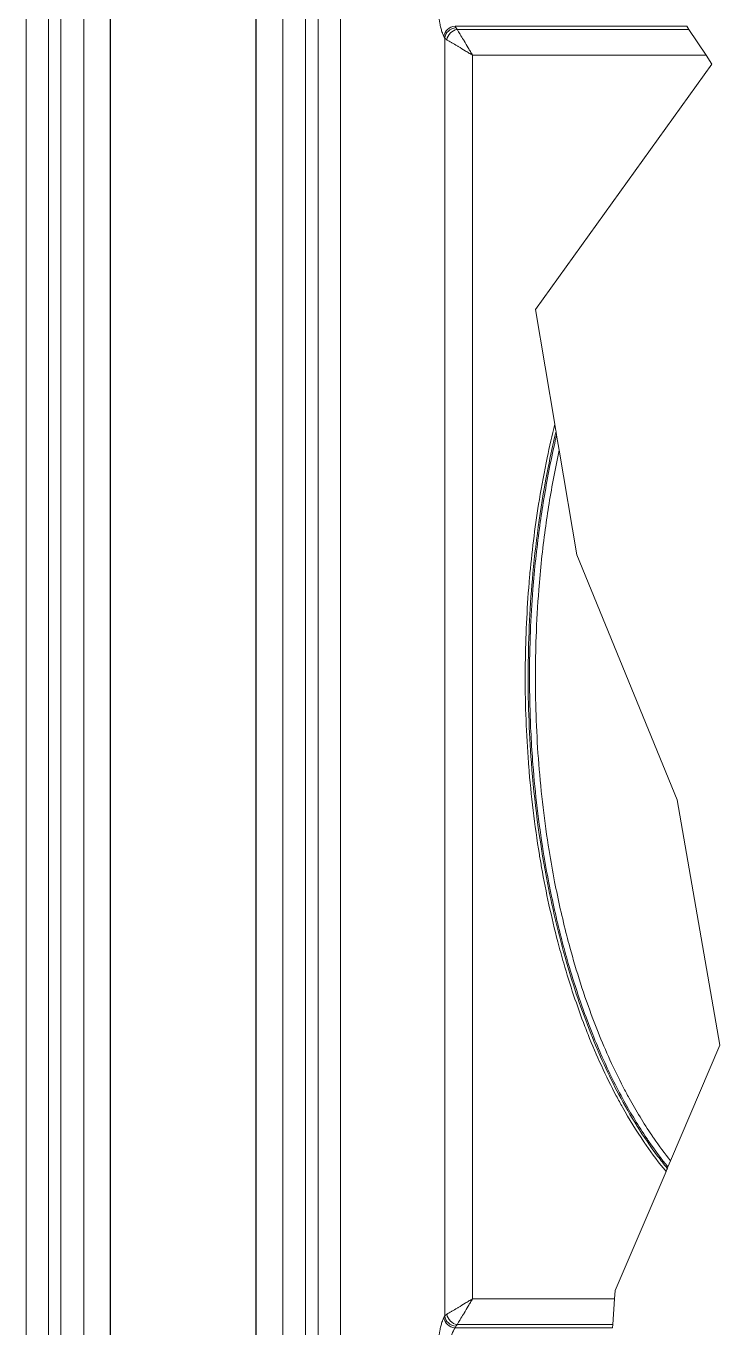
# Model space of a CAD drawing. Header units: millimetres. Extents: x 0 to 1486, y 0 to 1051.
# Drawn here: x 1262.82 to 1285.4, y 898.84 to 941.22 of the extents above; entities that cross this region are included whole.
import ezdxf

# ---------------------------------------------------------------- set-up
doc = ezdxf.new("R2010")
doc.units = ezdxf.units.MM
doc.header["$LTSCALE"] = 1.25
for name, color, linetype, lineweight, true_color in [('Bruchlinien(DIN)', 7, 'Continuous', 9, 0x262659), ('Sichtbare Kanten(DIN)', 7, 'Continuous', 25, 0x262659), ('Sichtbare tangentiale Kanten(DIN)', 7, 'Continuous', 15, 0x1a1a3e)]:
    doc.layers.add(name, color=color, linetype=linetype, lineweight=lineweight, true_color=true_color)

msp = doc.modelspace()

# ---------------------------------------------------------------- linework, layer by layer
at = {"layer": 'Bruchlinien(DIN)'}
for p, q in [((1284.323, 941.216), (1284.394, 941.109)), ((1284.394, 941.109), (1284.95, 940.267)), ((1285.141, 939.978), (1279.398, 931.993)), ((1284.95, 940.267), (1285.141, 939.978)), ((1279.398, 931.993), (1280.026, 928.257)), ((1280.085, 927.903), (1280.169, 927.406)), ((1280.169, 927.406), (1280.74, 924.008)), ((1280.74, 924.008), (1284.005, 916.024)), ((1284.005, 916.024), (1285.402, 908.039)), ((1285.402, 908.039), (1283.794, 904.277)), ((1283.794, 904.277), (1283.708, 904.078)), ((1283.646, 903.931), (1281.988, 900.054)), ((1281.969, 899.787), (1281.91, 898.945)), ((1281.988, 900.054), (1281.969, 899.787)), ((1281.91, 898.945), (1281.902, 898.837))]:
    msp.add_line(p, q, dxfattribs=at)
for points, knots in [([(1280.026, 928.257), (1280.033, 928.214), (1280.041, 928.169), (1280.055, 928.083), (1280.061, 928.047), (1280.066, 928.018)], [-0.01541176, -0.01541176, -0.01541176, -0.01541176, -0.00769871, -0.00769871, 0, 0, 0, 0]), ([(1280.066, 928.018), (1280.069, 927.999), (1280.072, 927.98), (1280.079, 927.942), (1280.082, 927.923), (1280.085, 927.903)], [-0.0101831, -0.0101831, -0.0101831, -0.0101831, -0.00510632, -0.00510632, 0, 0, 0, 0]), ([(1283.688, 904.031), (1283.686, 904.025), (1283.683, 904.018), (1283.676, 904.003), (1283.673, 903.995), (1283.662, 903.969), (1283.654, 903.95), (1283.646, 903.931)], [-0.009588704, -0.009588704, -0.009588704, -0.009588704, -0.007259185, -0.007259185, -0.004873444, -0.004873444, -0.000000655, -0.000000655, -0.000000655, -0.000000655]), ([(1283.708, 904.078), (1283.705, 904.07), (1283.702, 904.062), (1283.695, 904.046), (1283.692, 904.039), (1283.688, 904.031)], [-0.005901589, -0.005901589, -0.005901589, -0.005901589, -0.002950423, -0.002950423, -0.000002322, -0.000002322, -0.000002322, -0.000002322])]:
    msp.add_open_spline(points, degree=3, knots=knots, dxfattribs=at)
at = {"layer": 'Sichtbare Kanten(DIN)'}
for p, q in [((1265.559, 990.729), (1265.559, 849.324)), ((1270.309, 849.324), (1270.309, 990.729))]:
    msp.add_line(p, q, dxfattribs=at)
at = {"layer": 'Sichtbare tangentiale Kanten(DIN)'}
for p, q in [((1263.953, 850.191), (1263.953, 989.862)), ((1264.692, 850.191), (1264.692, 989.862)), ((1271.176, 850.191), (1271.176, 989.862)), ((1271.915, 850.191), (1271.915, 989.862)), ((1262.816, 898.499), (1262.816, 941.555)), ((1263.544, 898.499), (1263.544, 941.555)), ((1272.324, 898.499), (1272.324, 941.555)), ((1273.052, 898.499), (1273.052, 941.555)), ((1276.442, 940.827), (1276.415, 940.88)), ((1276.442, 899.227), (1276.442, 940.827)), ((1276.779, 941.216), (1284.323, 941.216)), ((1276.806, 941.163), (1276.779, 941.216)), ((1276.846, 941.109), (1284.394, 941.109)), ((1277.352, 940.267), (1284.95, 940.267)), ((1277.352, 899.787), (1277.352, 940.267)), ((1277.352, 899.787), (1281.969, 899.787)), ((1276.442, 899.227), (1276.415, 899.174)), ((1276.806, 898.89), (1276.779, 898.837)), ((1276.846, 898.945), (1281.91, 898.945)), ((1276.779, 898.837), (1281.902, 898.837))]:
    msp.add_line(p, q, dxfattribs=at)
for centre, major_axis, ratio, start_param, end_param in [((1276.779, 940.88), (0.334, 0.17), 0.876427, 1.151008, 2.615224), ((1276.806, 940.827), (-0.334, -0.17), 0.876427, 4.292601, 5.756816), ((1277.419, 940.892), (-1.004, 0), 0.281851, 0.234549, 0.438861), ((1276.846, 940.772), (-0.265, -0.265), 0.822157, 4.024283, 5.400495), ((1277.463, 941.228), (-0.673, 0), 0.439726, 0.219686, 0.413587), ((1276.779, 899.174), (0.334, -0.17), 0.876427, 3.667962, 5.132177), ((1277.419, 899.161), (-1.004, 0), 0.281851, 5.844325, 6.048636), ((1276.806, 899.227), (0.334, -0.17), 0.876427, 3.667962, 5.132177), ((1276.846, 899.281), (-0.265, 0.265), 0.822157, 0.88269, 2.258902), ((1277.463, 898.826), (-0.673, 0), 0.439726, 5.869599, 6.063499), ((1276.943, 897.827), (0, 1.125), 0.332438, 0.455273, 1.114572)]:
    msp.add_ellipse(centre, major_axis=major_axis, ratio=ratio, start_param=start_param, end_param=end_param, dxfattribs=at)
for points, knots in [([(1276.245, 941.555), (1276.249, 941.525), (1276.253, 941.496), (1276.257, 941.467), (1276.261, 941.439), (1276.266, 941.411), (1276.27, 941.384), (1276.272, 941.375), (1276.273, 941.365), (1276.275, 941.355), (1276.278, 941.338), (1276.281, 941.322), (1276.284, 941.306), (1276.289, 941.28), (1276.294, 941.255), (1276.3, 941.231), (1276.305, 941.207), (1276.311, 941.183), (1276.317, 941.16), (1276.322, 941.137), (1276.328, 941.115), (1276.334, 941.094), (1276.34, 941.073), (1276.347, 941.052), (1276.353, 941.033), (1276.356, 941.024), (1276.359, 941.015), (1276.362, 941.006), (1276.366, 940.996), (1276.369, 940.986), (1276.373, 940.976), (1276.38, 940.958), (1276.387, 940.941), (1276.394, 940.925), (1276.401, 940.909), (1276.408, 940.894), (1276.415, 940.88)], [-7.0667013, -7.0667013, -7.0667013, -7.0667013, -6.9851631, -6.9851631, -6.9851631, -6.9063529, -6.9063529, -6.9063529, -6.8774267, -6.8774267, -6.8774267, -6.8275427, -6.8275427, -6.8275427, -6.7487325, -6.7487325, -6.7487325, -6.6699223, -6.6699223, -6.6699223, -6.5911121, -6.5911121, -6.5911121, -6.5123019, -6.5123019, -6.5123019, -6.4763893, -6.4763893, -6.4763893, -6.4334917, -6.4334917, -6.4334917, -6.3546815, -6.3546815, -6.3546815, -6.2758713, -6.2758713, -6.2758713, -6.2758713]), ([(1276.846, 941.109), (1276.853, 941.098), (1276.86, 941.086), (1276.868, 941.073), (1276.876, 941.06), (1276.884, 941.047), (1276.892, 941.033), (1276.906, 941.009), (1276.921, 940.984), (1276.937, 940.958), (1276.94, 940.952), (1276.943, 940.947), (1276.946, 940.942), (1276.979, 940.888), (1277.014, 940.83), (1277.05, 940.77), (1277.057, 940.758), (1277.065, 940.745), (1277.072, 940.733), (1277.116, 940.66), (1277.162, 940.583), (1277.209, 940.504), (1277.233, 940.465), (1277.256, 940.426), (1277.28, 940.386), (1277.292, 940.366), (1277.304, 940.347), (1277.316, 940.327), (1277.328, 940.307), (1277.34, 940.287), (1277.352, 940.267)], [0, 0, 0, 0, 0.0583903, 0.0583903, 0.0583903, 0.1166231, 0.1166231, 0.1166231, 0.2137311, 0.2137311, 0.2137311, 0.233069, 0.233069, 0.233069, 0.4274621, 0.4274621, 0.4274621, 0.4661163, 0.4661163, 0.4661163, 0.6989275, 0.6989275, 0.6989275, 0.8156207, 0.8156207, 0.8156207, 0.8739806, 0.8739806, 0.8739806, 0.9322842, 0.9322842, 0.9322842, 0.9322842]), ([(1276.51, 940.772), (1276.521, 940.765), (1276.533, 940.758), (1276.546, 940.751), (1276.559, 940.743), (1276.572, 940.735), (1276.586, 940.726), (1276.61, 940.712), (1276.635, 940.697), (1276.661, 940.682), (1276.666, 940.679), (1276.671, 940.675), (1276.677, 940.672), (1276.73, 940.64), (1276.788, 940.605), (1276.849, 940.569), (1276.861, 940.561), (1276.873, 940.554), (1276.885, 940.547), (1276.959, 940.502), (1277.036, 940.456), (1277.114, 940.409), (1277.153, 940.386), (1277.193, 940.362), (1277.232, 940.338), (1277.252, 940.327), (1277.272, 940.315), (1277.292, 940.303), (1277.312, 940.291), (1277.332, 940.279), (1277.352, 940.267)], [0, 0, 0, 0, 0.0583903, 0.0583903, 0.0583903, 0.1166231, 0.1166231, 0.1166231, 0.2137311, 0.2137311, 0.2137311, 0.233069, 0.233069, 0.233069, 0.4274621, 0.4274621, 0.4274621, 0.4661163, 0.4661163, 0.4661163, 0.6989275, 0.6989275, 0.6989275, 0.8156207, 0.8156207, 0.8156207, 0.8739806, 0.8739806, 0.8739806, 0.9322842, 0.9322842, 0.9322842, 0.9322842]), ([(1283.646, 903.931), (1283.418, 904.208), (1283.203, 904.496), (1282.999, 904.791), (1282.974, 904.826), (1282.949, 904.863), (1282.924, 904.899), (1282.677, 905.263), (1282.447, 905.638), (1282.231, 906.021), (1282.162, 906.144), (1282.094, 906.268), (1282.027, 906.393), (1281.684, 907.04), (1281.381, 907.708), (1281.11, 908.389), (1281.075, 908.475), (1281.041, 908.562), (1281.008, 908.649), (1280.747, 909.327), (1280.518, 910.016), (1280.316, 910.714), (1280.249, 910.945), (1280.185, 911.178), (1280.124, 911.411), (1279.915, 912.21), (1279.74, 913.018), (1279.596, 913.831), (1279.572, 913.971), (1279.548, 914.11), (1279.525, 914.249), (1279.369, 915.204), (1279.254, 916.165), (1279.177, 917.129), (1279.175, 917.164), (1279.172, 917.2), (1279.169, 917.236), (1279.098, 918.164), (1279.063, 919.096), (1279.063, 920.027), (1279.063, 920.116), (1279.064, 920.205), (1279.064, 920.293), (1279.071, 921.172), (1279.108, 922.05), (1279.177, 922.926), (1279.19, 923.089), (1279.204, 923.251), (1279.219, 923.414), (1279.294, 924.214), (1279.395, 925.012), (1279.525, 925.806), (1279.6, 926.26), (1279.684, 926.712), (1279.777, 927.163), (1279.854, 927.529), (1279.936, 927.894), (1280.026, 928.257)], [42.081416, 42.081416, 42.081416, 42.081416, 42.942132, 42.942132, 42.942132, 43.047049, 43.047049, 43.047049, 44.102719, 44.102719, 44.102719, 44.442228, 44.442228, 44.442228, 46.200033, 46.200033, 46.200033, 46.423921, 46.423921, 46.423921, 48.166433, 48.166433, 48.166433, 48.745108, 48.745108, 48.745108, 50.727283, 50.727283, 50.727283, 51.066318, 51.066318, 51.066318, 53.387519, 53.387519, 53.387519, 53.473034, 53.473034, 53.473034, 55.708716, 55.708716, 55.708716, 55.921312, 55.921312, 55.921312, 58.029915, 58.029915, 58.029915, 58.421576, 58.421576, 58.421576, 60.351166, 60.351166, 60.351166, 61.455449, 61.455449, 61.455449, 62.353139, 62.353139, 62.353139, 62.353139]), ([(1283.688, 904.031), (1283.581, 904.163), (1283.233, 904.608), (1282.692, 905.403), (1281.934, 906.72), (1281.131, 908.49), (1280.331, 910.853), (1279.642, 913.798), (1279.229, 917.01), (1279.117, 920.325), (1279.277, 923.539), (1279.642, 926.104), (1279.973, 927.628), (1280.066, 928.018)], [42.121565, 42.121565, 42.121565, 42.121565, 42.532728, 43.487478, 44.442228, 46.200033, 48.166433, 50.445565, 53.473034, 55.947305, 58.421576, 61.208417, 62.174412, 62.174412, 62.174412, 62.174412]), ([(1283.708, 904.078), (1283.49, 904.346), (1283.284, 904.624), (1283.089, 904.908), (1283.067, 904.939), (1283.045, 904.971), (1283.024, 905.002), (1282.887, 905.205), (1282.756, 905.41), (1282.629, 905.619), (1282.507, 905.819), (1282.39, 906.022), (1282.277, 906.228), (1282.149, 906.46), (1282.026, 906.696), (1281.909, 906.933), (1281.673, 907.411), (1281.457, 907.899), (1281.259, 908.393), (1281.201, 908.538), (1281.144, 908.684), (1281.089, 908.83), (1280.841, 909.487), (1280.623, 910.153), (1280.43, 910.827), (1280.361, 911.068), (1280.295, 911.311), (1280.232, 911.554), (1280.081, 912.141), (1279.949, 912.732), (1279.833, 913.326), (1279.767, 913.666), (1279.707, 914.006), (1279.652, 914.348), (1279.5, 915.287), (1279.388, 916.232), (1279.314, 917.179), (1279.289, 917.499), (1279.269, 917.82), (1279.252, 918.141), (1279.22, 918.769), (1279.204, 919.398), (1279.204, 920.027), (1279.204, 920.52), (1279.214, 921.012), (1279.233, 921.504), (1279.252, 921.962), (1279.279, 922.419), (1279.314, 922.876), (1279.366, 923.537), (1279.436, 924.198), (1279.525, 924.856), (1279.564, 925.14), (1279.606, 925.424), (1279.652, 925.707), (1279.751, 926.32), (1279.867, 926.93), (1280.002, 927.537), (1280.029, 927.659), (1280.057, 927.781), (1280.085, 927.903)], [41.06955, 41.06955, 41.06955, 41.06955, 41.886498, 41.886498, 41.886498, 41.976802, 41.976802, 41.976802, 42.555048, 42.555048, 42.555048, 43.111289, 43.111289, 43.111289, 43.74126, 43.74126, 43.74126, 45.007841, 45.007841, 45.007841, 45.380295, 45.380295, 45.380295, 47.050279, 47.050279, 47.050279, 47.649332, 47.649332, 47.649332, 49.092716, 49.092716, 49.092716, 49.918292, 49.918292, 49.918292, 52.18734, 52.18734, 52.18734, 52.954306, 52.954306, 52.954306, 54.456398, 54.456398, 54.456398, 55.632024, 55.632024, 55.632024, 56.72542, 56.72542, 56.72542, 58.309742, 58.309742, 58.309742, 58.994445, 58.994445, 58.994445, 60.475949, 60.475949, 60.475949, 60.774737, 60.774737, 60.774737, 60.774737]), ([(1283.794, 904.277), (1283.602, 904.517), (1283.42, 904.764), (1283.246, 905.016), (1283.225, 905.047), (1283.204, 905.078), (1283.183, 905.11), (1282.918, 905.501), (1282.673, 905.906), (1282.445, 906.32), (1282.379, 906.439), (1282.315, 906.559), (1282.252, 906.68), (1281.95, 907.26), (1281.68, 907.857), (1281.437, 908.464), (1281.379, 908.608), (1281.323, 908.753), (1281.268, 908.898), (1280.979, 909.664), (1280.73, 910.444), (1280.515, 911.234), (1280.482, 911.356), (1280.449, 911.479), (1280.418, 911.603), (1280.268, 912.185), (1280.136, 912.772), (1280.021, 913.362), (1279.956, 913.7), (1279.895, 914.039), (1279.841, 914.378), (1279.69, 915.312), (1279.579, 916.251), (1279.505, 917.194), (1279.432, 918.137), (1279.395, 919.082), (1279.395, 920.027), (1279.395, 920.462), (1279.403, 920.897), (1279.419, 921.331), (1279.437, 921.842), (1279.466, 922.352), (1279.505, 922.861), (1279.557, 923.519), (1279.626, 924.176), (1279.715, 924.83), (1279.753, 925.113), (1279.795, 925.395), (1279.841, 925.676), (1279.934, 926.256), (1280.043, 926.833), (1280.169, 927.406)], [41.150317, 41.150317, 41.150317, 41.150317, 41.886498, 41.886498, 41.886498, 41.976801, 41.976801, 41.976801, 43.111293, 43.111293, 43.111293, 43.438274, 43.438274, 43.438274, 45.007841, 45.007841, 45.007841, 45.380294, 45.380294, 45.380294, 47.344178, 47.344178, 47.344178, 47.649338, 47.649338, 47.649338, 49.092716, 49.092716, 49.092716, 49.918319, 49.918319, 49.918319, 52.187343, 52.187343, 52.187343, 54.456392, 54.456392, 54.456392, 55.49965, 55.49965, 55.49965, 56.725435, 56.725435, 56.725435, 58.309742, 58.309742, 58.309742, 58.994439, 58.994439, 58.994439, 60.40293, 60.40293, 60.40293, 60.40293]), ([(1276.51, 899.281), (1276.521, 899.288), (1276.533, 899.295), (1276.546, 899.303), (1276.559, 899.311), (1276.572, 899.319), (1276.586, 899.327), (1276.61, 899.341), (1276.635, 899.356), (1276.661, 899.372), (1276.666, 899.375), (1276.671, 899.378), (1276.677, 899.381), (1276.73, 899.414), (1276.788, 899.449), (1276.849, 899.485), (1276.861, 899.492), (1276.873, 899.5), (1276.885, 899.507), (1276.959, 899.551), (1277.036, 899.597), (1277.114, 899.644), (1277.153, 899.668), (1277.193, 899.691), (1277.232, 899.715), (1277.252, 899.727), (1277.272, 899.739), (1277.292, 899.751), (1277.312, 899.763), (1277.332, 899.775), (1277.352, 899.787)], [0, 0, 0, 0, 0.0583903, 0.0583903, 0.0583903, 0.1166231, 0.1166231, 0.1166231, 0.2137311, 0.2137311, 0.2137311, 0.233069, 0.233069, 0.233069, 0.4274621, 0.4274621, 0.4274621, 0.4661163, 0.4661163, 0.4661163, 0.6989275, 0.6989275, 0.6989275, 0.8156207, 0.8156207, 0.8156207, 0.8739806, 0.8739806, 0.8739806, 0.9322842, 0.9322842, 0.9322842, 0.9322842]), ([(1276.846, 898.945), (1276.853, 898.956), (1276.86, 898.968), (1276.868, 898.981), (1276.876, 898.994), (1276.884, 899.007), (1276.892, 899.021), (1276.906, 899.045), (1276.921, 899.07), (1276.937, 899.096), (1276.94, 899.101), (1276.943, 899.106), (1276.946, 899.112), (1276.979, 899.165), (1277.014, 899.223), (1277.05, 899.284), (1277.057, 899.296), (1277.065, 899.308), (1277.072, 899.32), (1277.116, 899.394), (1277.162, 899.471), (1277.209, 899.549), (1277.233, 899.588), (1277.256, 899.628), (1277.28, 899.667), (1277.292, 899.687), (1277.304, 899.707), (1277.316, 899.727), (1277.328, 899.747), (1277.34, 899.767), (1277.352, 899.787)], [0, 0, 0, 0, 0.0583903, 0.0583903, 0.0583903, 0.1166231, 0.1166231, 0.1166231, 0.2137311, 0.2137311, 0.2137311, 0.233069, 0.233069, 0.233069, 0.4274621, 0.4274621, 0.4274621, 0.4661163, 0.4661163, 0.4661163, 0.6989275, 0.6989275, 0.6989275, 0.8156207, 0.8156207, 0.8156207, 0.8739806, 0.8739806, 0.8739806, 0.9322842, 0.9322842, 0.9322842, 0.9322842]), ([(1276.245, 898.499), (1276.249, 898.529), (1276.253, 898.558), (1276.257, 898.587), (1276.261, 898.615), (1276.266, 898.642), (1276.27, 898.669), (1276.272, 898.679), (1276.273, 898.689), (1276.275, 898.699), (1276.278, 898.715), (1276.281, 898.732), (1276.284, 898.748), (1276.289, 898.774), (1276.294, 898.799), (1276.3, 898.823), (1276.305, 898.847), (1276.311, 898.871), (1276.317, 898.893), (1276.322, 898.916), (1276.328, 898.938), (1276.334, 898.96), (1276.34, 898.981), (1276.347, 899.001), (1276.353, 899.021), (1276.356, 899.03), (1276.359, 899.039), (1276.362, 899.047), (1276.366, 899.058), (1276.369, 899.068), (1276.373, 899.077), (1276.38, 899.095), (1276.387, 899.112), (1276.394, 899.128), (1276.401, 899.145), (1276.408, 899.16), (1276.415, 899.174)], [-7.0667013, -7.0667013, -7.0667013, -7.0667013, -6.9851631, -6.9851631, -6.9851631, -6.9063529, -6.9063529, -6.9063529, -6.8774267, -6.8774267, -6.8774267, -6.8275427, -6.8275427, -6.8275427, -6.7487325, -6.7487325, -6.7487325, -6.6699223, -6.6699223, -6.6699223, -6.5911121, -6.5911121, -6.5911121, -6.5123019, -6.5123019, -6.5123019, -6.4763893, -6.4763893, -6.4763893, -6.4334917, -6.4334917, -6.4334917, -6.3546815, -6.3546815, -6.3546815, -6.2758713, -6.2758713, -6.2758713, -6.2758713])]:
    msp.add_open_spline(points, degree=3, knots=knots, dxfattribs=at)

doc.saveas('drawing.dxf')
